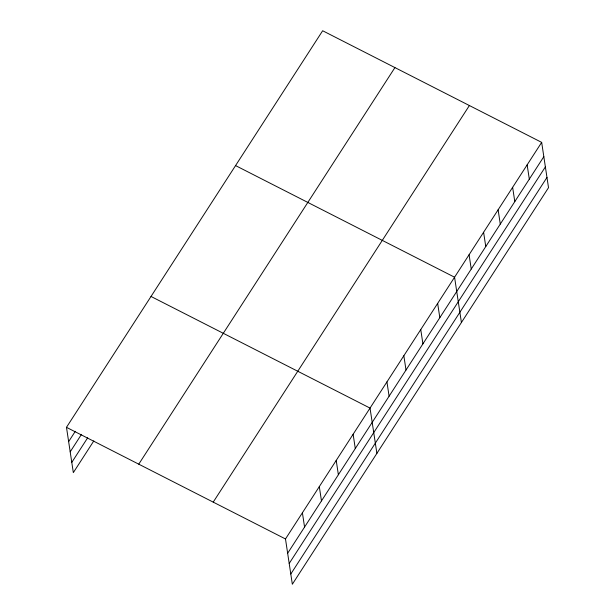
<?xml version="1.0" encoding="UTF-8"?>
<svg xmlns="http://www.w3.org/2000/svg" width="615" height="615" viewBox="0 0 615 615"><rect width="100%" height="100%" fill="white"/><g stroke="black" fill="none" stroke-linecap="round" stroke-linejoin="round"><path stroke-width="0.92" d="M93.826 440.894L73.331 472.62L66.482 427.333L322.66 30.75L541.669 142.38L548.519 187.667L292.34 584.25L285.491 538.963L541.669 142.38M68.642 441.624L75.307 431.307M70.195 451.848L81.464 434.398M71.786 462.388L87.668 437.803M138.759 464.171L394.93 67.589M213.221 502.124L469.391 105.542M287.651 553.254L543.829 156.671M289.204 563.478L545.374 166.896M290.795 574.018L546.973 177.435M235.56 165.589L454.57 277.219L461.419 322.506M151.021 296.461L370.03 408.091L376.88 453.378M66.482 427.333L285.491 538.963M527.147 164.851L529.315 179.142M512.633 187.329L514.793 201.612M498.119 209.8L500.279 224.091M483.598 232.27L485.765 246.561M469.084 254.748L471.244 269.032M437.657 303.395L439.825 317.678M420.752 329.563L422.912 343.854M403.847 355.739L406.008 370.03M386.935 381.915L389.095 396.206M353.125 434.267L355.286 448.55M336.213 460.435L338.373 474.726M319.308 486.611L321.468 500.902M302.403 512.787L304.563 527.078"/></g></svg>
